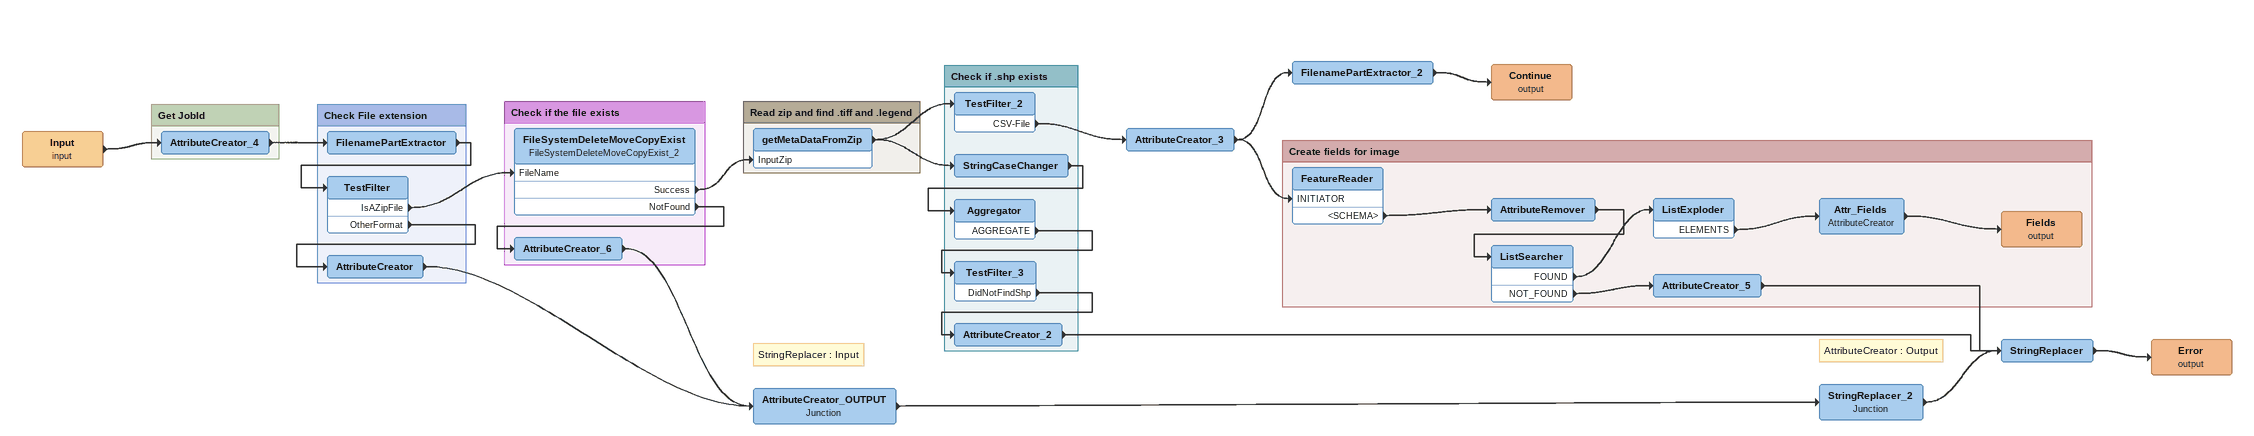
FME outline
Input (input)
    -> AttributeCreator_4
AttributeCreator_3
    -> FilenamePartExtractor_2
    -> FeatureReader [INITIATOR]
FilenamePartExtractor_2
    -> Continue (output)
Continue (output)
Note: StringReplacer : Input
AttributeCreator_OUTPUT: Junction
    -> StringReplacer_2
Note: AttributeCreator : Output
StringReplacer_2: Junction
    -> StringReplacer
StringReplacer
    -> Error (output)
Error (output)

Bookmark: Get JobId
AttributeCreator_4
    -> FilenamePartExtractor

Bookmark: Check File extension
FilenamePartExtractor
    -> TestFilter
TestFilter
    IsAZipFile -> FileSystemDeleteMoveCopyExist [FileName]
    OtherFormat -> AttributeCreator
AttributeCreator
    -> AttributeCreator_OUTPUT

Bookmark: Check if the file exists
FileSystemDeleteMoveCopyExist: FileSystemDeleteMoveCopyExist_2
    Success -> getMetaDataFromZip [InputZip]
    NotFound -> AttributeCreator_6
AttributeCreator_6
    -> AttributeCreator_OUTPUT

Bookmark: Read zip and find .tiff and .legend
getMetaDataFromZip
    -> TestFilter_2
    -> StringCaseChanger

Bookmark: Check if .shp exists
TestFilter_2
    CSV-File -> AttributeCreator_3
StringCaseChanger
    -> Aggregator
Aggregator
    AGGREGATE -> TestFilter_3
TestFilter_3
    DidNotFindShp -> AttributeCreator_2
AttributeCreator_2
    -> StringReplacer

Bookmark: Create fields for image
FeatureReader
    <SCHEMA> -> AttributeRemover
AttributeRemover
    -> ListSearcher
ListSearcher
    FOUND -> ListExploder
    NOT_FOUND -> AttributeCreator_5
ListExploder
    ELEMENTS -> Attr_Fields
Attr_Fields: AttributeCreator
    -> Fields (output)
Fields (output)
AttributeCreator_5
    -> StringReplacer
